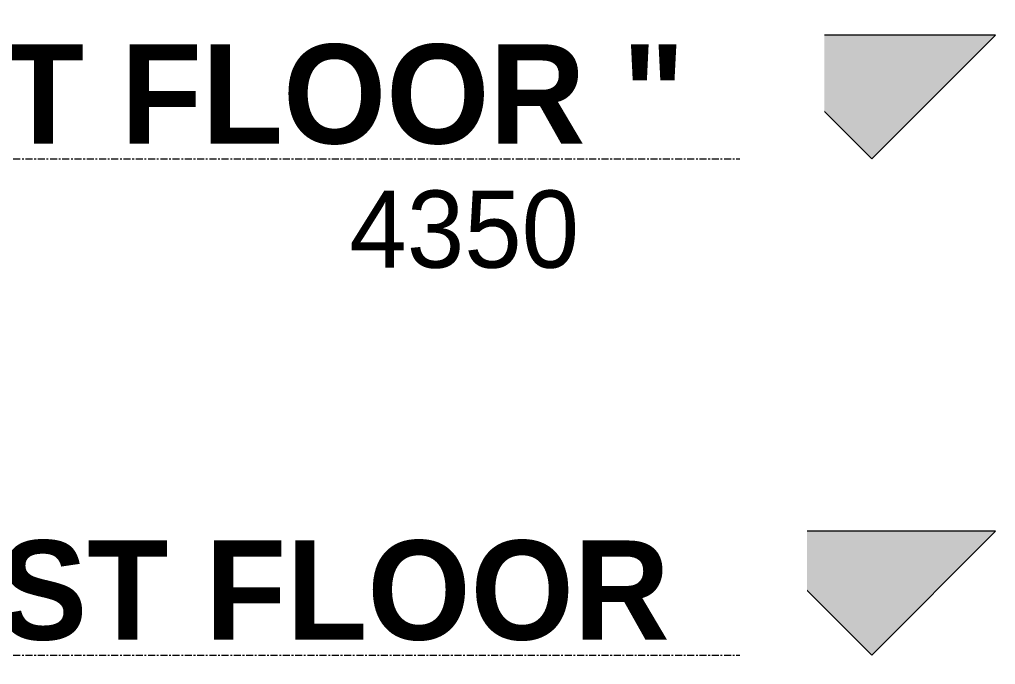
# Model space of a CAD drawing. Header units: inches. Extents: x 22 to 382261, y 22 to 371281.
# Drawn here: x 311686 to 313456, y 116741 to 117911 of the extents above; entities that cross this region are included whole.
import ezdxf

# ---------------------------------------------------------------- set-up
doc = ezdxf.new("R2010")
doc.units = ezdxf.units.IN
doc.header["$MEASUREMENT"] = 0
doc.linetypes.add('Grid Line 1_2_', pattern=[22.225, 12.7, -3.175, 3.175, -3.175])
doc.layers.add('A-FLOR-LEVL', color=51, linetype='Continuous', lineweight=9)
doc.styles.add('Century Gothic', font='GOTHIC.TTF', dxfattribs={"height": 255})
doc.styles.add('Century Gothic_B', font='GOTHICB.TTF', dxfattribs={"height": 510})

# ---------------------------------------------------------------- blocks, each defined once
blk = doc.blocks.new('Level - Level Head - Circle 2-744587-Left Side Elevation - Callout 1')
at = {"layer": 'A-FLOR-LEVL'}
blk.add_hatch(color=256, dxfattribs=at).paths.add_polyline_path([(15554.3, 224.5), (16003.3, 224.5), (15778.8, 0)])
for p, q in [((15554.3, 224.5), (15778.8, 0)), ((16003.3, 224.5), (15554.3, 224.5)), ((15778.8, 0), (16003.3, 224.5))]:
    blk.add_line(p, q, dxfattribs=at)

msp = doc.modelspace()

# ---------------------------------------------------------------- block references
at = {"layer": 'A-FLOR-LEVL'}
for p in [(297452.8, 117658), (297452.8, 116758)]:
    msp.add_blockref('Level - Level Head - Circle 2-744587-Left Side Elevation - Callout 1', p, dxfattribs=at)

# ---------------------------------------------------------------- next in the draw order: texts
at = {"layer": 'A-FLOR-LEVL', "char_height": 180, "attachment_point": 1, "style": 'Century Gothic_B', "bg_fill": 3, "box_fill_scale": 1.25, "bg_fill_color": 256, "bg_fill_true_color": 13158600, "bg_fill_transparency": 0}
for s, insert, width in [('02-FIRST FLOOR "', (310759.8, 117865.8), 2340.927), ('02-FIRST FLOOR', (310912.8, 116965.8), 2156.539)]:
    msp.add_mtext(s, dxfattribs=dict(at, insert=insert, width=width))

# ---------------------------------------------------------------- next in the draw order: linework, layer by layer
at = {"layer": 'A-FLOR-LEVL', "linetype": 'Grid Line 1_2_'}
for p, q in [((274114.5, 117658), (312992.1, 117658)), ((274114.5, 116758), (312992.1, 116758))]:
    msp.add_line(p, q, dxfattribs=at)

# ---------------------------------------------------------------- next in the draw order: texts
at = {"layer": 'A-FLOR-LEVL', "insert": (312284.4, 117600.6), "char_height": 140, "width": 513.08, "attachment_point": 1, "style": 'Century Gothic', "bg_fill": 3, "box_fill_scale": 1.25, "bg_fill_color": 256, "bg_fill_true_color": 13158600, "bg_fill_transparency": 0}
msp.add_mtext('4350', dxfattribs=at)

doc.saveas('drawing.dxf')
